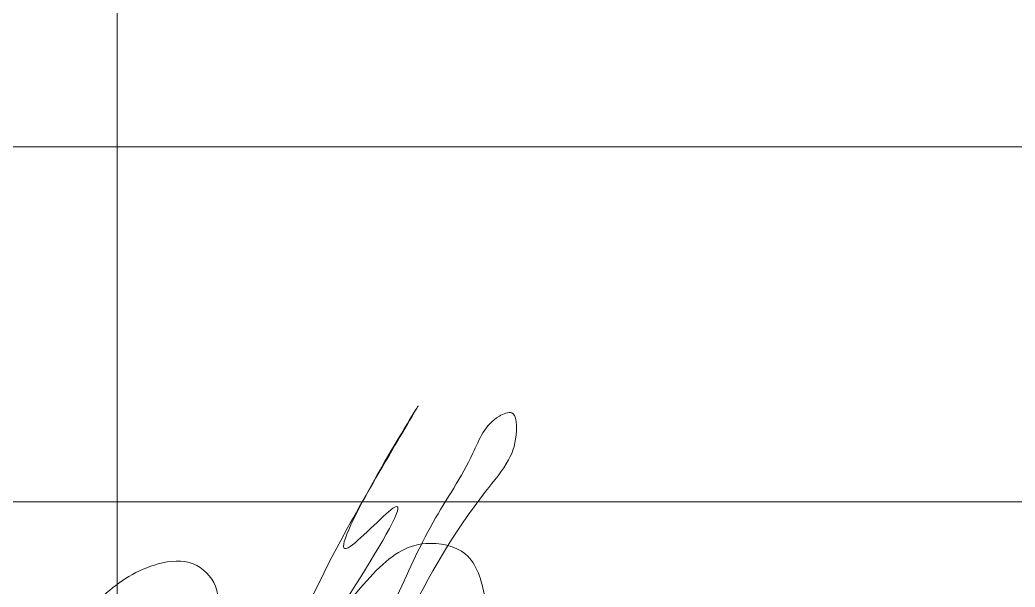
# Model space of a CAD drawing. Header units: metres. Extents: x 315 to 494, y -91 to 12.
# Drawn here: x 345.276 to 346.678, y -77.573 to -76.774 of the extents above; entities that cross this region are included whole.
import ezdxf

# ---------------------------------------------------------------- set-up
doc = ezdxf.new("R2010")
doc.units = ezdxf.units.M
doc.header["$MEASUREMENT"] = 0
doc.layers.add('Level 50', color=7, linetype='Continuous', lineweight=0)
doc.layers.add('Level 63', color=7, linetype='Continuous', lineweight=0)

# ---------------------------------------------------------------- blocks, each defined once
blk = doc.blocks.new('*U47')
at = {"layer": 'Level 63', "color": 7, "linetype": 'Continuous', "lineweight": 13}
blk.add_line((5.5128, -8.5), (5.5128, -14), dxfattribs=at)
at = {"layer": 'Level 63', "color": 7, "linetype": 'Continuous', "lineweight": 0}
for p, q in [((1.5128, -12), (8.0128, -12)), ((1.5128, -12.5), (8.0128, -12.5))]:
    blk.add_line(p, q, dxfattribs=at)

msp = doc.modelspace()

# ---------------------------------------------------------------- linework, layer by layer
at = {"color": 5, "linetype": 'Continuous', "lineweight": 0}
msp.add_spline([(345.42332217, -77.95374141), (345.52598757, -77.71892359), (345.55117093, -77.62493803), (345.55117093, -77.57173411), (345.51994359, -77.54050678), (345.47066332, -77.54050678), (345.39331705, -77.58516267), (345.33856453, -77.65495099), (345.32411286, -77.69533933), (345.32411286, -77.76395593), (345.34116035, -77.82757803), (345.38399723, -77.88827568), (345.43325919, -77.91671708), (345.50002181, -77.92786021), (345.56807397, -77.90962569), (345.62655008, -77.88302956), (345.66665712, -77.85202978), (345.73802089, -77.72842409), (345.8042148, -77.59236059), (345.85794027, -77.48193282), (345.91416971, -77.38454058), (345.95138317, -77.33237967), (345.96874723, -77.32772698), (345.97544072, -77.35270742), (345.96442868, -77.39380492), (345.93195584, -77.43864513), (345.74072886, -77.80707574), (345.67996086, -77.91232901), (345.63444654, -77.93860671), (345.62227315, -77.91752176), (345.61661982, -77.89642327), (345.6091277, -77.82095259), (345.64225135, -77.69733345), (345.73709343, -77.49064036), (345.8353556, -77.3204453), (345.73830188, -77.51775812), (345.80144431, -77.46216502), (345.67267209, -77.68520505), (345.77342246, -77.55468088), (345.84759346, -77.51185823), (345.90383931, -77.52692927), (345.93063793, -77.58705782), (345.93854828, -77.68397832), (345.86776917, -77.90679831), (345.78000194, -77.97108709), (345.71544293, -77.99802036), (345.61623795, -78.00177246), (345.54745947, -77.97261136), (345.5349446, -77.95093498), (345.5273883, -77.90032037), (345.5411562, -77.84893788), (345.6168717, -77.8213536), (345.76977407, -77.68438023), (345.65428026, -77.91160871), (345.7137385, -77.87728048), (345.86797584, -77.72304315), (345.88009489, -77.67781421), (345.75492757, -77.89461038), (345.8878929, -77.79362483), (345.95625009, -77.6707151), (345.83889535, -77.90374294), (346.00076241, -77.77614567), (346.05922012, -77.6707151), (345.93601413, -77.88829297), (346.10212503, -77.78228606), (346.16860328, -77.6707151), (346.05880949, -77.89056598), (346.2286821, -77.75407115), (346.27619322, -77.6707151), (346.17457669, -77.88736582), (346.37216822, -77.69532436), (346.37703844, -77.68310864), (346.2785702, -77.87541707), (346.5227287, -77.64845619), (346.52539391, -77.63850946), (346.40131011, -77.87897092), (346.62038046, -77.64836409), (346.62038046, -77.61941903), (346.51117157, -77.86725594), (346.81142641, -77.64239939), (347.15548518, -77.14932217), (347.29044017, -76.8588018), (346.3129402, -78.55188142), (346.49605276, -78.1199008), (346.72078786, -77.82930895), (346.8739299, -77.6761669), (346.81831243, -77.77249918), (346.54824715, -77.80486897), (346.99094629, -77.76230501)], degree=3, dxfattribs=at)

# ---------------------------------------------------------------- block references
at = {"layer": 'Level 50', "color": 7, "linetype": 'Continuous', "lineweight": 13}
msp.add_blockref('*U47', (339.90000495, -64.95302044), dxfattribs=at)

doc.saveas('drawing.dxf')
